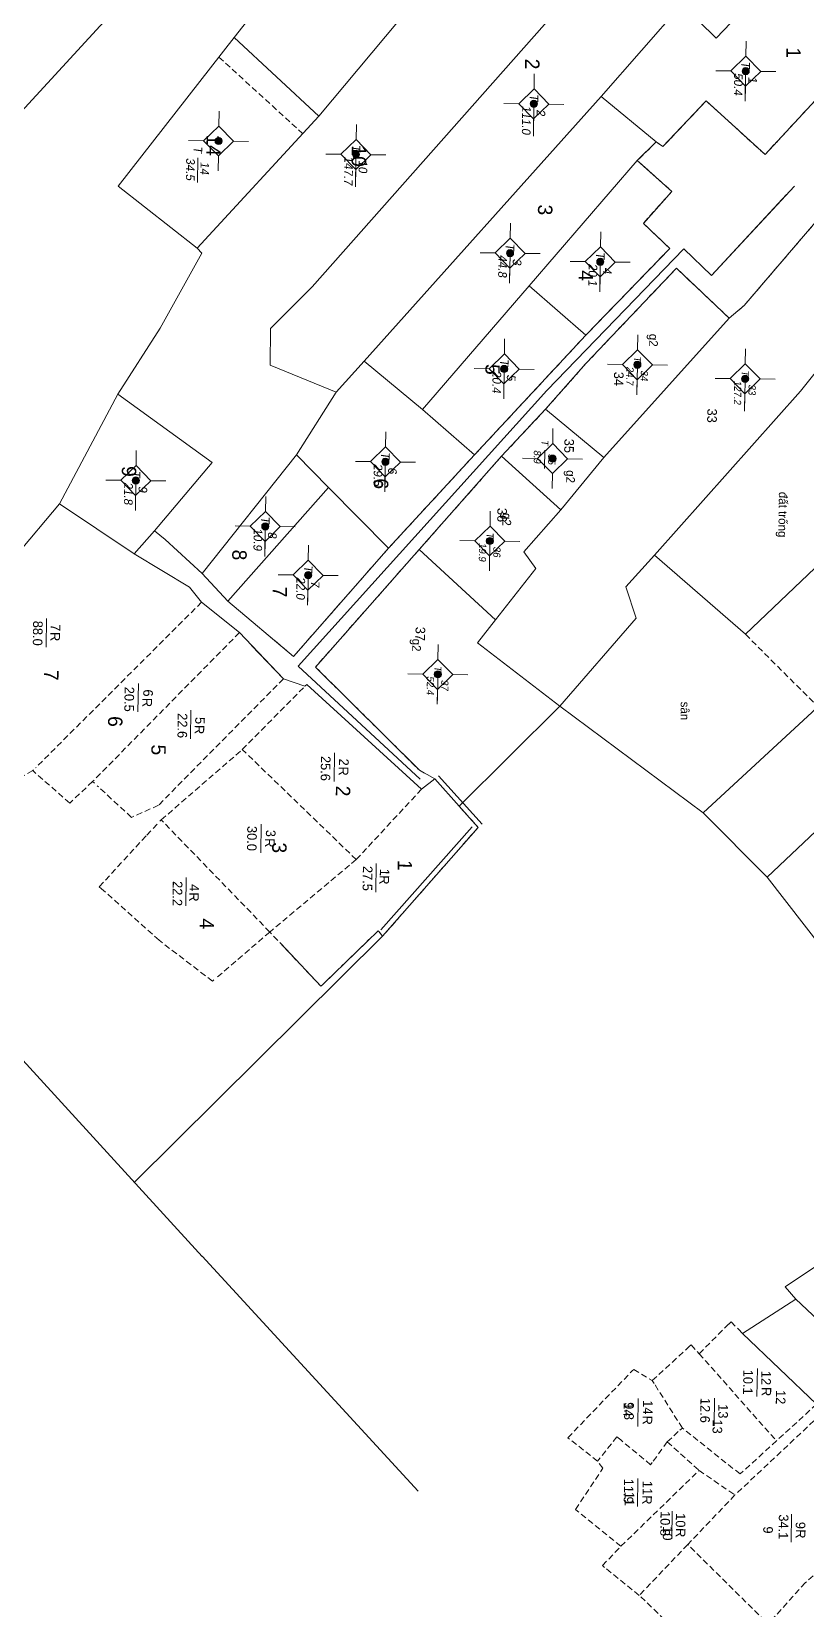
# Model space of a CAD drawing. Extents: x 601689 to 602595, y 1189742 to 1190763.
# Drawn here: x 601850.6 to 601882.8, y 1190355.2 to 1190421 of the extents above; entities that cross this region are included whole.
import ezdxf
from ezdxf.enums import TextEntityAlignment as Align

# ---------------------------------------------------------------- set-up
doc = ezdxf.new("R2010")
doc.units = 0
doc.header["$MEASUREMENT"] = 0
doc.linetypes.add('HIDDEN', pattern=[0.375, 0.25, -0.125])
for name, color, linetype in [('10', 250, 'Continuous'), ('11', 7, 'Continuous'), ('13', 7, 'Continuous'), ('14', 7, 'Continuous'), ('15', 7, 'Continuous'), ('22', 7, 'Continuous'), ('31', 7, 'Continuous'), ('53', 7, 'Continuous'), ('54', 7, 'Continuous'), ('55', 7, 'Continuous'), ('57', 7, 'Continuous'), ('60', 7, 'Continuous'), ('CONSTRUCTION_CLASS', 7, 'Continuous')]:
    doc.layers.add(name, color=color, linetype=linetype)
doc.layers.get('0').off()
doc.styles.add('TXT', font='vnshx.shx')

# ---------------------------------------------------------------- blocks, each defined once
blk = doc.blocks.new('Q')
at = {"color": 7, "linetype": 'Continuous', "lineweight": 0, "style": 'TXT'}
for s, height, p in [('%%167o v%%207 th%%184ng 10 n%%168m 2001 %%174%%213n th%%184ng 5 n%%168m 2002', 0.5, (0, 5.4)), ('Ki%%211m tra th%%184ng      n%%168m', 0.5, (21, 5.4)), ('C%%172 quan %%174o v%%207: X%%221 nghi%%214p PTCN Tr%%190c %%174%%222a - B%%182n %%174%%229 ', 0.5, (0, 4.4)), ('C%%172 quan ki%%211m tra: C%%171ng ty XNK v%%181 t%%173 v%%202n d%%222ch v%%244 %%167o %%174%%185c B%%182n %%174%%229', 0.499998, (21, 4.4))]:
    blk.add_text(s, height=height, dxfattribs=at).set_placement(p)
blk = doc.blocks.new('*M2086208620862086')
at = {"layer": '13', "color": 3, "linetype": 'Continuous', "lineweight": 0}
blk.add_line((602437.41, 1189543.284), (602438.685, 1189543.284), dxfattribs=at)
at = {"layer": '13', "color": 3, "linetype": 'Continuous', "lineweight": 0, "style": 'TXT', "oblique": 7.60551}
blk.add_text('T', height=0.3, dxfattribs=at).set_placement((602437.222, 1189543.284), align=Align.MIDDLE_RIGHT)
for s, p in [('33', (602437.56, 1189543.584)), ('127.2', (602437.41, 1189542.984))]:
    blk.add_text(s, height=0.3, dxfattribs=at).set_placement(p, align=Align.MIDDLE_LEFT)
blk = doc.blocks.new('*M2087208720872087')
at = {"layer": '13', "color": 3, "linetype": 'Continuous', "lineweight": 0}
blk.add_line((602436.889, 1189538.788), (602437.909, 1189538.788), dxfattribs=at)
at = {"layer": '13', "color": 3, "linetype": 'Continuous', "lineweight": 0, "style": 'TXT', "oblique": 7.60551}
blk.add_text('T', height=0.3, dxfattribs=at).set_placement((602436.701, 1189538.788), align=Align.MIDDLE_RIGHT)
for s, p in [('34', (602437.039, 1189539.088)), ('24.7', (602436.889, 1189538.488))]:
    blk.add_text(s, height=0.3, dxfattribs=at).set_placement(p, align=Align.MIDDLE_LEFT)
blk = doc.blocks.new('*M2088208820882088')
at = {"layer": '13', "color": 3, "linetype": 'Continuous', "lineweight": 0}
blk.add_line((602440.854, 1189535.312), (602441.619, 1189535.312), dxfattribs=at)
at = {"layer": '13', "color": 3, "linetype": 'Continuous', "lineweight": 0, "style": 'TXT', "oblique": 7.60551}
blk.add_text('T', height=0.3, dxfattribs=at).set_placement((602440.666, 1189535.312), align=Align.MIDDLE_RIGHT)
for s, p in [('35', (602441.004, 1189535.612)), ('8.9', (602440.854, 1189535.012))]:
    blk.add_text(s, height=0.3, dxfattribs=at).set_placement(p, align=Align.MIDDLE_LEFT)
blk = doc.blocks.new('*M2089208920892089')
at = {"layer": '13', "color": 3, "linetype": 'Continuous', "lineweight": 0}
blk.add_line((602444.325, 1189532.75), (602445.345, 1189532.75), dxfattribs=at)
at = {"layer": '13', "color": 3, "linetype": 'Continuous', "lineweight": 0, "style": 'TXT', "oblique": 7.60551}
blk.add_text('T', height=0.3, dxfattribs=at).set_placement((602444.137, 1189532.75), align=Align.MIDDLE_RIGHT)
for s, p in [('36', (602444.475, 1189533.05)), ('19.9', (602444.325, 1189532.45))]:
    blk.add_text(s, height=0.3, dxfattribs=at).set_placement(p, align=Align.MIDDLE_LEFT)
blk = doc.blocks.new('*M2090209020902090')
at = {"layer": '13', "color": 3, "linetype": 'Continuous', "lineweight": 0}
blk.add_line((602449.914, 1189530.66), (602450.934, 1189530.66), dxfattribs=at)
at = {"layer": '13', "color": 3, "linetype": 'Continuous', "lineweight": 0, "style": 'TXT', "oblique": 7.60551}
blk.add_text('T', height=0.3, dxfattribs=at).set_placement((602449.726, 1189530.66), align=Align.MIDDLE_RIGHT)
for s, p in [('37', (602450.064, 1189530.96)), ('52.4', (602449.914, 1189530.36))]:
    blk.add_text(s, height=0.3, dxfattribs=at).set_placement(p, align=Align.MIDDLE_LEFT)
blk = doc.blocks.new('CENTRD')
at = {"layer": '11', "linetype": 'Continuous', "lineweight": 0}
h = blk.add_hatch(color=2, dxfattribs=at)
edge = h.paths.add_edge_path()
edge.add_arc((0, 0), 0.15, 0, 360)
at = {"layer": '11', "color": 2, "linetype": 'Continuous', "lineweight": 0}
for p, q in [((0, 1.25), (0, 0.625)), ((-0.625, 0), (-1.25, 0)), ((0, 0.625), (-0.625, 0)), ((-0.625, 0), (0, -0.625)), ((0.625, 0), (0, 0.625)), ((0, -0.625), (0.625, 0)), ((1.25, 0), (0.625, 0)), ((0, -0.625), (0, -1.25))]:
    blk.add_line(p, q, dxfattribs=at)
blk.add_circle((0, 0), 0.15, dxfattribs=at)
blk = doc.blocks.new('*M2990299029902990')
at = {"layer": '13', "color": 3, "linetype": 'Continuous', "lineweight": 0}
blk.add_line((602424.587, 1189543.123), (602425.607, 1189543.123), dxfattribs=at)
at = {"layer": '13', "color": 3, "linetype": 'Continuous', "lineweight": 0, "style": 'TXT', "oblique": 7.60551}
blk.add_text('T', height=0.36, dxfattribs=at).set_placement((602424.39, 1189543.123), align=Align.MIDDLE_RIGHT)
for s, p in [('1', (602424.737, 1189543.423)), ('50.4', (602424.587, 1189542.823))]:
    blk.add_text(s, height=0.36, dxfattribs=at).set_placement(p, align=Align.MIDDLE_LEFT)
blk = doc.blocks.new('*M2991299129912991')
at = {"layer": '13', "color": 3, "linetype": 'Continuous', "lineweight": 0}
blk.add_line((602432.624, 1189537.18), (602433.644, 1189537.18), dxfattribs=at)
at = {"layer": '13', "color": 3, "linetype": 'Continuous', "lineweight": 0, "style": 'TXT', "oblique": 7.60551}
blk.add_text('T', height=0.36, dxfattribs=at).set_placement((602432.427, 1189537.18), align=Align.MIDDLE_RIGHT)
for s, p in [('4', (602432.774, 1189537.48)), ('20.1', (602432.624, 1189536.88))]:
    blk.add_text(s, height=0.36, dxfattribs=at).set_placement(p, align=Align.MIDDLE_LEFT)
blk = doc.blocks.new('*M2993299329932993')
at = {"layer": '13', "color": 3, "linetype": 'Continuous', "lineweight": 0}
blk.add_line((602426.082, 1189534.317), (602427.357, 1189534.317), dxfattribs=at)
at = {"layer": '13', "color": 3, "linetype": 'Continuous', "lineweight": 0, "style": 'TXT', "oblique": 7.60551}
for s, p in [('2', (602426.232, 1189534.617)), ('111.0', (602426.082, 1189534.017))]:
    blk.add_text(s, height=0.36, dxfattribs=at).set_placement(p, align=Align.MIDDLE_LEFT)
blk.add_text('T', height=0.36, dxfattribs=at).set_placement((602425.885, 1189534.317), align=Align.MIDDLE_RIGHT)
blk = doc.blocks.new('*M2994299429942994')
at = {"layer": '13', "color": 3, "linetype": 'Continuous', "lineweight": 0}
blk.add_line((602432.318, 1189533.416), (602433.338, 1189533.416), dxfattribs=at)
at = {"layer": '13', "color": 3, "linetype": 'Continuous', "lineweight": 0, "style": 'TXT', "oblique": 7.60551}
blk.add_text('T', height=0.36, dxfattribs=at).set_placement((602432.121, 1189533.416), align=Align.MIDDLE_RIGHT)
for s, p in [('3', (602432.468, 1189533.716)), ('44.8', (602432.318, 1189533.116))]:
    blk.add_text(s, height=0.36, dxfattribs=at).set_placement(p, align=Align.MIDDLE_LEFT)
blk = doc.blocks.new('*M2995299529952995')
at = {"layer": '13', "color": 3, "linetype": 'Continuous', "lineweight": 0}
blk.add_line((602437.145, 1189533.239), (602438.165, 1189533.239), dxfattribs=at)
at = {"layer": '13', "color": 3, "linetype": 'Continuous', "lineweight": 0, "style": 'TXT', "oblique": 7.60551}
blk.add_text('T', height=0.36, dxfattribs=at).set_placement((602436.948, 1189533.239), align=Align.MIDDLE_RIGHT)
for s, p in [('5', (602437.295, 1189533.539)), ('20.4', (602437.145, 1189532.939))]:
    blk.add_text(s, height=0.36, dxfattribs=at).set_placement(p, align=Align.MIDDLE_LEFT)
blk = doc.blocks.new('*M2997299729972997')
at = {"layer": '13', "color": 3, "linetype": 'Continuous', "lineweight": 0}
blk.add_line((602441.09, 1189528.348), (602442.11, 1189528.348), dxfattribs=at)
at = {"layer": '13', "color": 3, "linetype": 'Continuous', "lineweight": 0, "style": 'TXT', "oblique": 7.60551}
for s, p in [('6', (602441.24, 1189528.648)), ('29.5', (602441.09, 1189528.048))]:
    blk.add_text(s, height=0.36, dxfattribs=at).set_placement(p, align=Align.MIDDLE_LEFT)
blk.add_text('T', height=0.36, dxfattribs=at).set_placement((602440.893, 1189528.348), align=Align.MIDDLE_RIGHT)
blk = doc.blocks.new('*M2998299829982998')
at = {"layer": '13', "color": 3, "linetype": 'Continuous', "lineweight": 0}
blk.add_line((602428.299, 1189526.938), (602429.574, 1189526.938), dxfattribs=at)
at = {"layer": '13', "color": 3, "linetype": 'Continuous', "lineweight": 0, "style": 'TXT', "oblique": 7.60551}
blk.add_text('T', height=0.36, dxfattribs=at).set_placement((602428.102, 1189526.938), align=Align.MIDDLE_RIGHT)
for s, p in [('10', (602428.449, 1189527.238)), ('147.7', (602428.299, 1189526.638))]:
    blk.add_text(s, height=0.36, dxfattribs=at).set_placement(p, align=Align.MIDDLE_LEFT)
blk = doc.blocks.new('*M3000300030003000')
at = {"layer": '13', "color": 3, "linetype": 'Continuous', "lineweight": 0}
blk.add_line((602445.86, 1189525.197), (602446.88, 1189525.197), dxfattribs=at)
at = {"layer": '13', "color": 3, "linetype": 'Continuous', "lineweight": 0, "style": 'TXT', "oblique": 7.60551}
for s, p in [('7', (602446.01, 1189525.497)), ('22.0', (602445.86, 1189524.897))]:
    blk.add_text(s, height=0.36, dxfattribs=at).set_placement(p, align=Align.MIDDLE_LEFT)
blk.add_text('T', height=0.36, dxfattribs=at).set_placement((602445.663, 1189525.197), align=Align.MIDDLE_RIGHT)
blk = doc.blocks.new('*M3001300130013001')
at = {"layer": '13', "color": 3, "linetype": 'Continuous', "lineweight": 0}
blk.add_line((602443.851, 1189523.385), (602444.871, 1189523.385), dxfattribs=at)
at = {"layer": '13', "color": 3, "linetype": 'Continuous', "lineweight": 0, "style": 'TXT', "oblique": 7.60551}
blk.add_text('T', height=0.36, dxfattribs=at).set_placement((602443.654, 1189523.385), align=Align.MIDDLE_RIGHT)
for s, p in [('8', (602444.001, 1189523.685)), ('10.9', (602443.851, 1189523.085))]:
    blk.add_text(s, height=0.36, dxfattribs=at).set_placement(p, align=Align.MIDDLE_LEFT)
blk = doc.blocks.new('*M3003300330033003')
at = {"layer": '13', "color": 3, "linetype": 'Continuous', "lineweight": 0}
blk.add_line((602427.818, 1189521.207), (602428.838, 1189521.207), dxfattribs=at)
at = {"layer": '13', "color": 3, "linetype": 'Continuous', "lineweight": 0, "style": 'TXT', "oblique": 7.60551}
for s, p in [('14', (602427.968, 1189521.507)), ('34.5', (602427.818, 1189520.907))]:
    blk.add_text(s, height=0.36, dxfattribs=at).set_placement(p, align=Align.MIDDLE_LEFT)
blk.add_text('T', height=0.36, dxfattribs=at).set_placement((602427.621, 1189521.207), align=Align.MIDDLE_RIGHT)
blk = doc.blocks.new('*M3004300430043004')
at = {"layer": '13', "color": 3, "linetype": 'Continuous', "lineweight": 0}
blk.add_line((602442.016, 1189517.964), (602443.036, 1189517.964), dxfattribs=at)
at = {"layer": '13', "color": 3, "linetype": 'Continuous', "lineweight": 0, "style": 'TXT', "oblique": 7.60551}
for s, p in [('9', (602442.166, 1189518.264)), ('21.8', (602442.016, 1189517.664))]:
    blk.add_text(s, height=0.36, dxfattribs=at).set_placement(p, align=Align.MIDDLE_LEFT)
blk.add_text('T', height=0.36, dxfattribs=at).set_placement((602441.819, 1189517.964), align=Align.MIDDLE_RIGHT)

msp = doc.modelspace()

# ---------------------------------------------------------------- linework, layer by layer
at = {"layer": '10', "color": 7, "linetype": 'Continuous', "lineweight": 0}
for p, q in [((601864.187, 1190427.331), (601858.996, 1190420.711)), ((601862.531, 1190417.433), (601858.996, 1190420.711)), ((601874.293, 1190418.252), (601864.412, 1190407.226)), ((601876.578, 1190416.359), (601874.293, 1190418.252)), ((601862.531, 1190417.433), (601857.455, 1190411.932)), ((601876.578, 1190416.359), (601875.796, 1190415.581)), ((601875.796, 1190415.581), (601871.295, 1190410.363)), ((601871.295, 1190410.363), (601866.844, 1190405.213)), ((601873.646, 1190408.3), (601871.295, 1190410.363)), ((601879.626, 1190409.017), (601874.396, 1190403.209)), ((601873.646, 1190408.3), (601869.008, 1190403.313)), ((601863.254, 1190405.932), (601864.412, 1190407.226)), ((601866.844, 1190405.213), (601864.412, 1190407.226)), ((601854.152, 1190405.847), (601851.719, 1190401.27)), ((601861.598, 1190403.315), (601863.254, 1190405.932)), ((601869.008, 1190403.313), (601866.844, 1190405.213)), ((601870.138, 1190403.258), (601871.974, 1190405.222)), ((601871.974, 1190405.222), (601874.396, 1190403.209)), ((601857.659, 1190398.378), (601861.598, 1190403.315)), ((601862.929, 1190401.956), (601861.598, 1190403.315)), ((601869.008, 1190403.313), (601865.424, 1190399.422)), ((601866.704, 1190399.374), (601870.138, 1190403.258)), ((601872.616, 1190401.023), (601870.138, 1190403.258)), ((601874.396, 1190403.209), (601872.616, 1190401.023)), ((601862.929, 1190401.956), (601858.734, 1190397.224)), ((601865.424, 1190399.422), (601862.929, 1190401.956)), ((601855.674, 1190400.145), (601854.831, 1190399.197)), ((601866.704, 1190399.374), (601869.884, 1190396.441)), ((601858.734, 1190397.224), (601857.659, 1190398.378)), ((601882.396, 1190368.128), (601888.458, 1190362.434))]:
    msp.add_line(p, q, dxfattribs=at)
for points in [[(601849.932, 1190427.746), (601855.138, 1190423.094), (601849.007, 1190416.428), (601848.493, 1190416.885), (601848.099, 1190416.591), (601843.213, 1190421.347)], [(601882.415, 1190424.191), (601882.891, 1190424.694), (601886.348, 1190421.476), (601881.12, 1190415.837), (601878.661, 1190418.071), (601876.865, 1190416.166), (601876.578, 1190416.359)], [(601867.888, 1190424.499), (601865.949, 1190422.366), (601866.375, 1190422.03), (601862.531, 1190417.433)], [(601882.415, 1190424.191), (601879.087, 1190420.685), (601877.656, 1190422.095), (601874.293, 1190418.252)], [(601873.966, 1190423.576), (601862.243, 1190410.316), (601860.51, 1190408.59), (601860.499, 1190407.05), (601863.254, 1190405.932)], [(601858.996, 1190420.711), (601854.16, 1190414.518), (601857.455, 1190411.932)], [(601879.626, 1190409.017), (601880.244, 1190409.539), (601888.568, 1190419.266), (601891.437, 1190417.056)], [(601891.437, 1190417.056), (601882.595, 1190405.977), (601876.511, 1190399.14)], [(601875.796, 1190415.581), (601877.239, 1190414.301), (601876.05, 1190412.967), (601877.146, 1190411.922), (601873.646, 1190408.3)], [(601896.464, 1190412.407), (601894.459, 1190410.594), (601887.551, 1190402.749), (601880.306, 1190395.838), (601876.511, 1190399.14)], [(601857.455, 1190411.932), (601857.652, 1190411.719), (601855.92, 1190408.603), (601854.152, 1190405.847)], [(601871.974, 1190405.222), (601873.67, 1190407.14), (601877.425, 1190411.098), (601879.626, 1190409.017)], [(601878.534, 1190388.391), (601889.979, 1190398.965), (601898.018, 1190407.615), (601899.634, 1190409.463)], [(601902.613, 1190407.162), (601900.845, 1190405.207), (601892.342, 1190396.242), (601881.207, 1190385.715)], [(601855.674, 1190400.145), (601858.083, 1190403.003), (601854.152, 1190405.847)], [(601872.616, 1190401.023), (601871.073, 1190399.275), (601871.563, 1190398.587), (601869.884, 1190396.441)], [(601857.659, 1190398.378), (601856.129, 1190399.79), (601855.674, 1190400.145)], [(601865.424, 1190399.422), (601861.473, 1190394.916), (601858.734, 1190397.224)], [(601867.353, 1190389.815), (601866.717, 1190390.174), (601862.386, 1190394.473), (601866.704, 1190399.374)], [(601876.511, 1190399.14), (601875.323, 1190397.816), (601875.745, 1190396.51), (601872.565, 1190392.843)], [(601869.884, 1190396.441), (601869.131, 1190395.481), (601872.565, 1190392.843)]]:
    msp.add_lwpolyline(points, dxfattribs=at)
at = {"layer": '14', "color": 6, "linetype": 'HIDDEN', "lineweight": 0}
for p, q in [((601858.365, 1190419.9), (601861.693, 1190416.854)), ((601861.693, 1190416.854), (601861.812, 1190416.743)), ((601861.812, 1190416.743), (601861.861, 1190416.702)), ((601880.306, 1190395.838), (601883.334, 1190392.806))]:
    msp.add_line(p, q, dxfattribs=at)
at = {"layer": '22', "color": 7, "linetype": 'HIDDEN', "lineweight": 0}
for p, q in [((601886.348, 1190421.476), (601881.12, 1190415.837)), ((601880.244, 1190409.539), (601888.314, 1190418.969)), ((601878.661, 1190418.071), (601876.865, 1190416.166)), ((601881.12, 1190415.837), (601878.661, 1190418.071)), ((601876.865, 1190416.166), (601876.578, 1190416.359)), ((601876.05, 1190412.967), (601877.146, 1190411.922)), ((601877.146, 1190411.922), (601873.646, 1190408.3)), ((601877.425, 1190411.098), (601873.67, 1190407.14)), ((601879.626, 1190409.017), (601877.425, 1190411.098)), ((601879.626, 1190409.017), (601880.244, 1190409.539)), ((601873.67, 1190407.14), (601871.974, 1190405.222)), ((601871.974, 1190405.222), (601870.138, 1190403.258)), ((601870.138, 1190403.258), (601862.386, 1190394.473)), ((601862.386, 1190394.473), (601866.717, 1190390.174)), ((601866.717, 1190390.174), (601867.353, 1190389.815))]:
    msp.add_line(p, q, dxfattribs=at)
for points in [[(601876.578, 1190416.359), (601875.796, 1190415.581), (601877.239, 1190414.301), (601876.05, 1190412.967)], [(601873.646, 1190408.3), (601869.008, 1190403.313), (601865.424, 1190399.422), (601861.473, 1190394.916), (601860.217, 1190395.973)]]:
    msp.add_lwpolyline(points, dxfattribs=at)
at = {"layer": '31', "color": 92, "linetype": 'Continuous', "lineweight": 0}
for p, q in [((601854.831, 1190399.197), (601851.719, 1190401.27)), ((601872.565, 1190392.843), (601868.377, 1190388.671)), ((601878.534, 1190388.391), (601872.565, 1190392.843)), ((601868.377, 1190388.671), (601867.353, 1190389.815)), ((601881.207, 1190385.715), (601878.534, 1190388.391))]:
    msp.add_line(p, q, dxfattribs=at)
for points in [[(601837.58, 1190423.975), (601835.372, 1190421.965), (601835.164, 1190422.138), (601830.133, 1190419.107), (601829.385, 1190418.587), (601829.17, 1190418.91), (601828.666, 1190418.637), (601827.439, 1190418.134), (601824.764, 1190416.271), (601822.64, 1190414.589), (601826.896, 1190410.621), (601841.532, 1190393.519), (601844.263, 1190395.742), (601845.748, 1190396.822), (601849.909, 1190399.115), (601851.719, 1190401.27)], [(601854.831, 1190399.197), (601857.132, 1190397.806), (601857.643, 1190397.178), (601859.216, 1190395.907), (601861.05, 1190393.982), (601861.946, 1190393.67), (601862.027, 1190393.748), (601866.807, 1190389.382), (601867.353, 1190389.815), (601868.377, 1190388.671), (601872.565, 1190392.843), (601878.534, 1190388.391)], [(601859.728, 1190395.37), (601861.05, 1190393.982), (601861.946, 1190393.67), (601862.027, 1190393.748), (601866.807, 1190389.382), (601867.353, 1190389.815)], [(601868.377, 1190388.671), (601868.811, 1190388.185), (601869.165, 1190387.79), (601865.183, 1190383.254), (601865.055, 1190383.416)], [(601890.512, 1190386.067), (601884.293, 1190381.742), (601881.207, 1190385.715)], [(601865.055, 1190383.416), (601864.996, 1190383.477), (601862.705, 1190381.248), (601862.614, 1190381.169), (601860.938, 1190382.953)], [(601882.396, 1190368.128), (601881.963, 1190368.633), (601884.728, 1190370.495)], [(601886.819, 1190360.337), (601883.266, 1190363.746), (601880.177, 1190366.698), (601882.396, 1190368.128)]]:
    msp.add_lwpolyline(points, dxfattribs=at)
at = {"layer": '55', "color": 253, "linetype": 'Continuous', "lineweight": 0}
for p, q in [((601851.183, 1190396.497), (601851.167, 1190395.307)), ((601855.007, 1190393.794), (601854.99, 1190392.604)), ((601857.192, 1190392.674), (601857.175, 1190391.485)), ((601863.177, 1190390.892), (601863.161, 1190389.702)), ((601860.126, 1190387.924), (601860.11, 1190386.734)), ((601864.915, 1190386.279), (601864.897, 1190385.089)), ((601856.995, 1190385.707), (601856.979, 1190384.517))]:
    msp.add_line(p, q, dxfattribs=at)
at = {"layer": '57', "color": 172, "linetype": 'Continuous', "lineweight": 0}
for p, q in [((601861.667, 1190394.504), (601866.743, 1190389.803)), ((601861.667, 1190394.504), (601866.743, 1190389.803)), ((601867.514, 1190389.943), (601869.327, 1190387.928)), ((601867.514, 1190389.943), (601869.327, 1190387.928)), ((601868.915, 1190387.814), (601865.107, 1190383.526)), ((601868.915, 1190387.814), (601865.107, 1190383.526)), ((601865.183, 1190383.254), (601854.842, 1190373.005)), ((601865.183, 1190383.254), (601854.842, 1190372.995))]:
    msp.add_line(p, q, dxfattribs=at)
for points in [[(601882.342, 1190414.521), (601878.881, 1190410.788), (601877.736, 1190411.904), (601872.025, 1190406.001), (601861.667, 1190394.504)], [(601882.017, 1190414.165), (601878.881, 1190410.788), (601877.736, 1190411.904), (601872.025, 1190406.001), (601861.667, 1190394.504)]]:
    msp.add_lwpolyline(points, dxfattribs=at)
at = {"layer": '60', "color": 4, "linetype": 'HIDDEN', "lineweight": 0}
for p, q in [((601857.643, 1190397.178), (601850.728, 1190390.273)), ((601859.216, 1190395.907), (601853.1, 1190389.701)), ((601859.339, 1190391.035), (601861.946, 1190393.67)), ((601855.959, 1190388.101), (601859.339, 1190391.035)), ((601864.086, 1190386.45), (601859.339, 1190391.035)), ((601850.606, 1190390.155), (601849.397, 1190389.481)), ((601850.637, 1190390.184), (601850.606, 1190390.155)), ((601853.179, 1190389.629), (601853.1, 1190389.701)), ((601866.807, 1190389.382), (601864.086, 1190386.45)), ((601868.377, 1190388.671), (601869.008, 1190387.972)), ((601855.908, 1190388.052), (601855.959, 1190388.101)), ((601860.485, 1190383.429), (601855.959, 1190388.101)), ((601864.086, 1190386.45), (601860.485, 1190383.429)), ((601860.485, 1190383.429), (601858.259, 1190381.52)), ((601878.374, 1190365.853), (601879.601, 1190367.085)), ((601880.008, 1190366.87), (601880.177, 1190366.698)), ((601878.374, 1190365.853), (601881.595, 1190362.218)), ((601883.266, 1190363.746), (601881.595, 1190362.218)), ((601877.044, 1190362.181), (601878.368, 1190360.983)), ((601874.359, 1190361.078), (601874.143, 1190361.37)), ((601875.115, 1190357.827), (601878.368, 1190360.983)), ((601878.368, 1190360.983), (601879.864, 1190359.962)), ((601879.864, 1190359.962), (601877.896, 1190357.899)), ((601877.896, 1190357.899), (601875.877, 1190355.776))]:
    msp.add_line(p, q, dxfattribs=at)
at = {"layer": '60', "color": 4, "linetype": 'Continuous', "lineweight": 0}
for p, q in [((601880.797, 1190365.23), (601880.781, 1190364.07)), ((601875.829, 1190363.978), (601875.813, 1190362.818)), ((601879.01, 1190364.004), (601878.994, 1190362.844)), ((601875.824, 1190360.648), (601875.808, 1190359.488)), ((601877.255, 1190359.288), (601877.239, 1190358.128)), ((601882.223, 1190359.159), (601882.207, 1190358))]:
    msp.add_line(p, q, dxfattribs=at)
at = {"layer": '60', "color": 4, "linetype": 'HIDDEN', "lineweight": 0}
for points in [[(601861.05, 1190393.982), (601855.847, 1190388.713), (601854.72, 1190388.208), (601853.289, 1190389.528)], [(601853.1, 1190389.701), (601852.148, 1190388.803), (601850.606, 1190390.155)], [(601853.469, 1190385.235), (601853.38, 1190385.316), (601855.36, 1190387.469), (601855.847, 1190387.982)], [(601869.106, 1190387.861), (601869.165, 1190387.79), (601865.183, 1190383.254), (601864.996, 1190383.477), (601862.614, 1190381.169), (601860.485, 1190383.429)], [(601858.158, 1190381.44), (601858.097, 1190381.381), (601855.87, 1190383.083), (601853.469, 1190385.235)], [(601879.611, 1190367.085), (601879.703, 1190367.185), (601880.008, 1190366.87)], [(601876.419, 1190364.729), (601877.959, 1190366.148), (601878.04, 1190366.217), (601878.374, 1190365.853)], [(601874.143, 1190361.37), (601872.975, 1190362.296), (601872.906, 1190362.347), (601875.585, 1190365.14), (601875.646, 1190365.2), (601876.419, 1190364.729)], [(601877.672, 1190362.752), (601876.497, 1190364.608), (601876.419, 1190364.729)], [(601884.525, 1190357.838), (601886.319, 1190359.543), (601884.93, 1190361.062), (601884.458, 1190361.709), (601883.156, 1190363.057), (601879.864, 1190359.962)], [(601877.044, 1190362.181), (601876.422, 1190361.319), (601876.351, 1190361.22), (601875.105, 1190362.257), (601874.947, 1190362.389), (601874.143, 1190361.37)], [(601877.044, 1190362.181), (601877.571, 1190362.663), (601877.672, 1190362.752)], [(601881.595, 1190362.218), (601880.076, 1190360.839), (601877.672, 1190362.752)], [(601875.115, 1190357.827), (601873.305, 1190359.292), (601873.226, 1190359.363), (601874.359, 1190361.078)], [(601875.877, 1190355.776), (601874.433, 1190356.946), (601874.344, 1190357.018), (601875.115, 1190357.827)], [(601884.525, 1190357.838), (601882.794, 1190356.302), (601881.331, 1190354.672), (601881.122, 1190354.704), (601877.896, 1190357.899)], [(601889.399, 1190357.441), (601883.467, 1190353.612), (601880.409, 1190351.544), (601880.328, 1190351.495), (601879.838, 1190352.271), (601879.711, 1190352.473), (601879.621, 1190352.445), (601879.148, 1190352.281), (601877.742, 1190353.991), (601875.877, 1190355.776)]]:
    msp.add_lwpolyline(points, dxfattribs=at)
at = {"layer": 'CONSTRUCTION_CLASS', "color": 2, "linetype": 'Continuous', "lineweight": 0}
for p, q in [((601857.659, 1190369.908), (601834.318, 1190395.46)), ((601866.668, 1190360.126), (601857.669, 1190369.918))]:
    msp.add_line(p, q, dxfattribs=at)

# ---------------------------------------------------------------- block references
at = {"color": 7, "linetype": 'Continuous', "lineweight": 0, "rotation": 269.1680420500809}
msp.add_blockref('Q', (601868.92, 1190404.941), dxfattribs=at)
at = {"layer": '11', "color": 2, "linetype": 'Continuous', "lineweight": 0, "rotation": 269.1680420500809}
for p in [(601880.312, 1190419.313), (601871.485, 1190417.946), (601858.351, 1190416.4), (601864.075, 1190415.836), (601870.494, 1190411.723), (601874.253, 1190411.363), (601870.247, 1190406.899), (601875.799, 1190407.075), (601880.287, 1190406.489), (601865.299, 1190403.026), (601872.265, 1190403.161), (601854.902, 1190402.251), (601860.296, 1190400.337), (601869.653, 1190399.727), (601862.079, 1190398.302), (601867.482, 1190394.169)]:
    msp.add_blockref('CENTRD', p, dxfattribs=at)
at = {"layer": '13', "color": 3, "linetype": 'Continuous', "lineweight": 0, "rotation": 269.1680420500809}
for name, p in [('*M2990299029902990', (-578790.27, 1810052.359)), ('*M2993299329932993', (-578790.27, 1810052.359)), ('*M3003300330033003', (-578791.138, 1810051.728)), ('*M2998299829982998', (-578790.27, 1810052.359)), ('*M2994299429942994', (-578790.27, 1810052.359)), ('*M2991299129912991', (-578790.27, 1810052.359)), ('*M2995299529952995', (-578790.27, 1810052.359)), ('*M2087208720872087', (-578790.27, 1810052.359)), ('*M2086208620862086', (-578790.27, 1810052.359)), ('*M2088208820882088', (-578790.597, 1810052.789)), ('*M2997299729972997', (-578790.27, 1810052.359)), ('*M3004300430043004', (-578790.27, 1810052.359)), ('*M3001300130013001', (-578790.27, 1810052.359)), ('*M2089208920892089', (-578790.27, 1810052.359)), ('*M3000300030003000', (-578790.27, 1810052.359)), ('*M2090209020902090', (-578790.27, 1810052.359))]:
    msp.add_blockref(name, p, dxfattribs=at)

# ---------------------------------------------------------------- texts
at = {"layer": '15', "color": 7, "linetype": 'Continuous', "lineweight": 0, "style": 'TXT'}
for s, p in [('g2', (601876.477, 1190408.361)), ('g2', (601873.02, 1190402.678)), ('%%174%%202t tr%%232ng', (601881.877, 1190401.776)), ('g2', (601870.364, 1190400.894)), ('g2', (601866.603, 1190395.655)), ('s%%169n', (601877.787, 1190393.032))]:
    msp.add_text(s, height=0.36, rotation=269.21439, dxfattribs=at).set_placement(p, align=Align.MIDDLE_LEFT)
at = {"layer": '53', "color": 200, "linetype": 'Continuous', "lineweight": 0, "style": 'TXT'}
for s, height, p in [('1', 0.6, (601882.311, 1190420.302)), ('2', 0.6, (601871.424, 1190419.831)), ('14', 0.6, (601858.15, 1190416.672)), ('10', 0.6, (601864.204, 1190416.219)), ('3', 0.6, (601871.961, 1190413.753)), ('4', 0.6, (601873.654, 1190411.01)), ('5', 0.6, (601869.769, 1190407.103)), ('34', 0.4, (601875.025, 1190406.781)), ('33', 0.4, (601878.914, 1190405.248)), ('35', 0.4, (601872.958, 1190403.989)), ('9', 0.6, (601854.621, 1190402.85)), ('6', 0.6, (601865.125, 1190402.336)), ('36', 0.4, (601870.167, 1190401.107)), ('8', 0.6, (601859.223, 1190399.367)), ('7', 0.6, (601860.902, 1190397.824)), ('37', 0.4, (601866.759, 1190396.153))]:
    msp.add_text(s, height=height, rotation=269.21439, dxfattribs=at).set_placement(p, align=Align.MIDDLE_LEFT)
at = {"layer": '54', "color": 253, "linetype": 'Continuous', "lineweight": 0, "style": 'TXT'}
for s, p in [('7', (601851.384, 1190394.354)), ('6', (601854.048, 1190392.427)), ('5', (601855.852, 1190391.243)), ('2', (601863.539, 1190389.527)), ('3', (601860.886, 1190387.163)), ('1', (601866.116, 1190386.431)), ('4', (601857.863, 1190383.995))]:
    msp.add_text(s, height=0.6, rotation=269.21439, dxfattribs=at).set_placement(p, align=Align.MIDDLE_LEFT)
at = {"layer": '54', "color": 30, "linetype": 'Continuous', "lineweight": 0, "style": 'TXT'}
for s, p in [('12', (601881.774, 1190364.336)), ('14', (601875.427, 1190363.823)), ('13', (601879.137, 1190363.112)), ('11', (601875.475, 1190360.092)), ('10', (601877.066, 1190358.66)), ('9', (601881.246, 1190358.653))]:
    msp.add_text(s, height=0.4, rotation=269.21439, dxfattribs=at).set_placement(p, align=Align.MIDDLE_LEFT)
at = {"layer": '55', "color": 253, "linetype": 'Continuous', "lineweight": 0, "style": 'TXT'}
for s, p in [('88.0', (601850.822, 1190396.402)), ('R', (601851.545, 1190395.932)), ('7', (601851.56, 1190396.262)), ('20.5', (601854.635, 1190393.65)), ('R', (601855.378, 1190393.189)), ('6', (601855.413, 1190393.539)), ('22.6', (601856.85, 1190392.55)), ('R', (601857.553, 1190392.059)), ('5', (601857.578, 1190392.389)), ('25.6', (601862.816, 1190390.768)), ('2', (601863.574, 1190390.657)), ('R', (601863.559, 1190390.327)), ('30.0', (601859.746, 1190387.849)), ('R', (601860.488, 1190387.339)), ('3', (601860.524, 1190387.689)), ('27.5', (601864.563, 1190386.183)), ('1', (601865.271, 1190386.064)), ('22.2', (601856.644, 1190385.552)), ('4', (601857.342, 1190385.422)), ('R', (601865.258, 1190385.794)), ('R', (601857.327, 1190385.082))]:
    msp.add_text(s, height=0.4, rotation=269.21439, dxfattribs=at).set_placement(p, align=Align.MIDDLE_LEFT)
at = {"layer": '60', "color": 4, "linetype": 'Continuous', "lineweight": 0, "style": 'TXT'}
for s, p in [('10.1', (601880.416, 1190365.184)), ('12', (601881.165, 1190365.135)), ('R', (601881.176, 1190364.464)), ('9.8', (601875.457, 1190363.832)), ('14', (601876.238, 1190363.912)), ('12.6', (601878.63, 1190364.009)), ('13', (601879.376, 1190363.748)), ('R', (601876.22, 1190363.272)), ('11.9', (601875.443, 1190360.642)), ('11', (601876.222, 1190360.552)), ('R', (601876.203, 1190359.952)), ('10.8', (601876.965, 1190359.292)), ('10', (601877.604, 1190359.203)), ('34.1', (601881.894, 1190359.154)), ('R', (601877.605, 1190358.583)), ('9', (601882.599, 1190358.844)), ('R', (601882.605, 1190358.534))]:
    msp.add_text(s, height=0.4, rotation=269.21439, dxfattribs=at).set_placement(p, align=Align.MIDDLE_LEFT)

doc.saveas('drawing.dxf')
